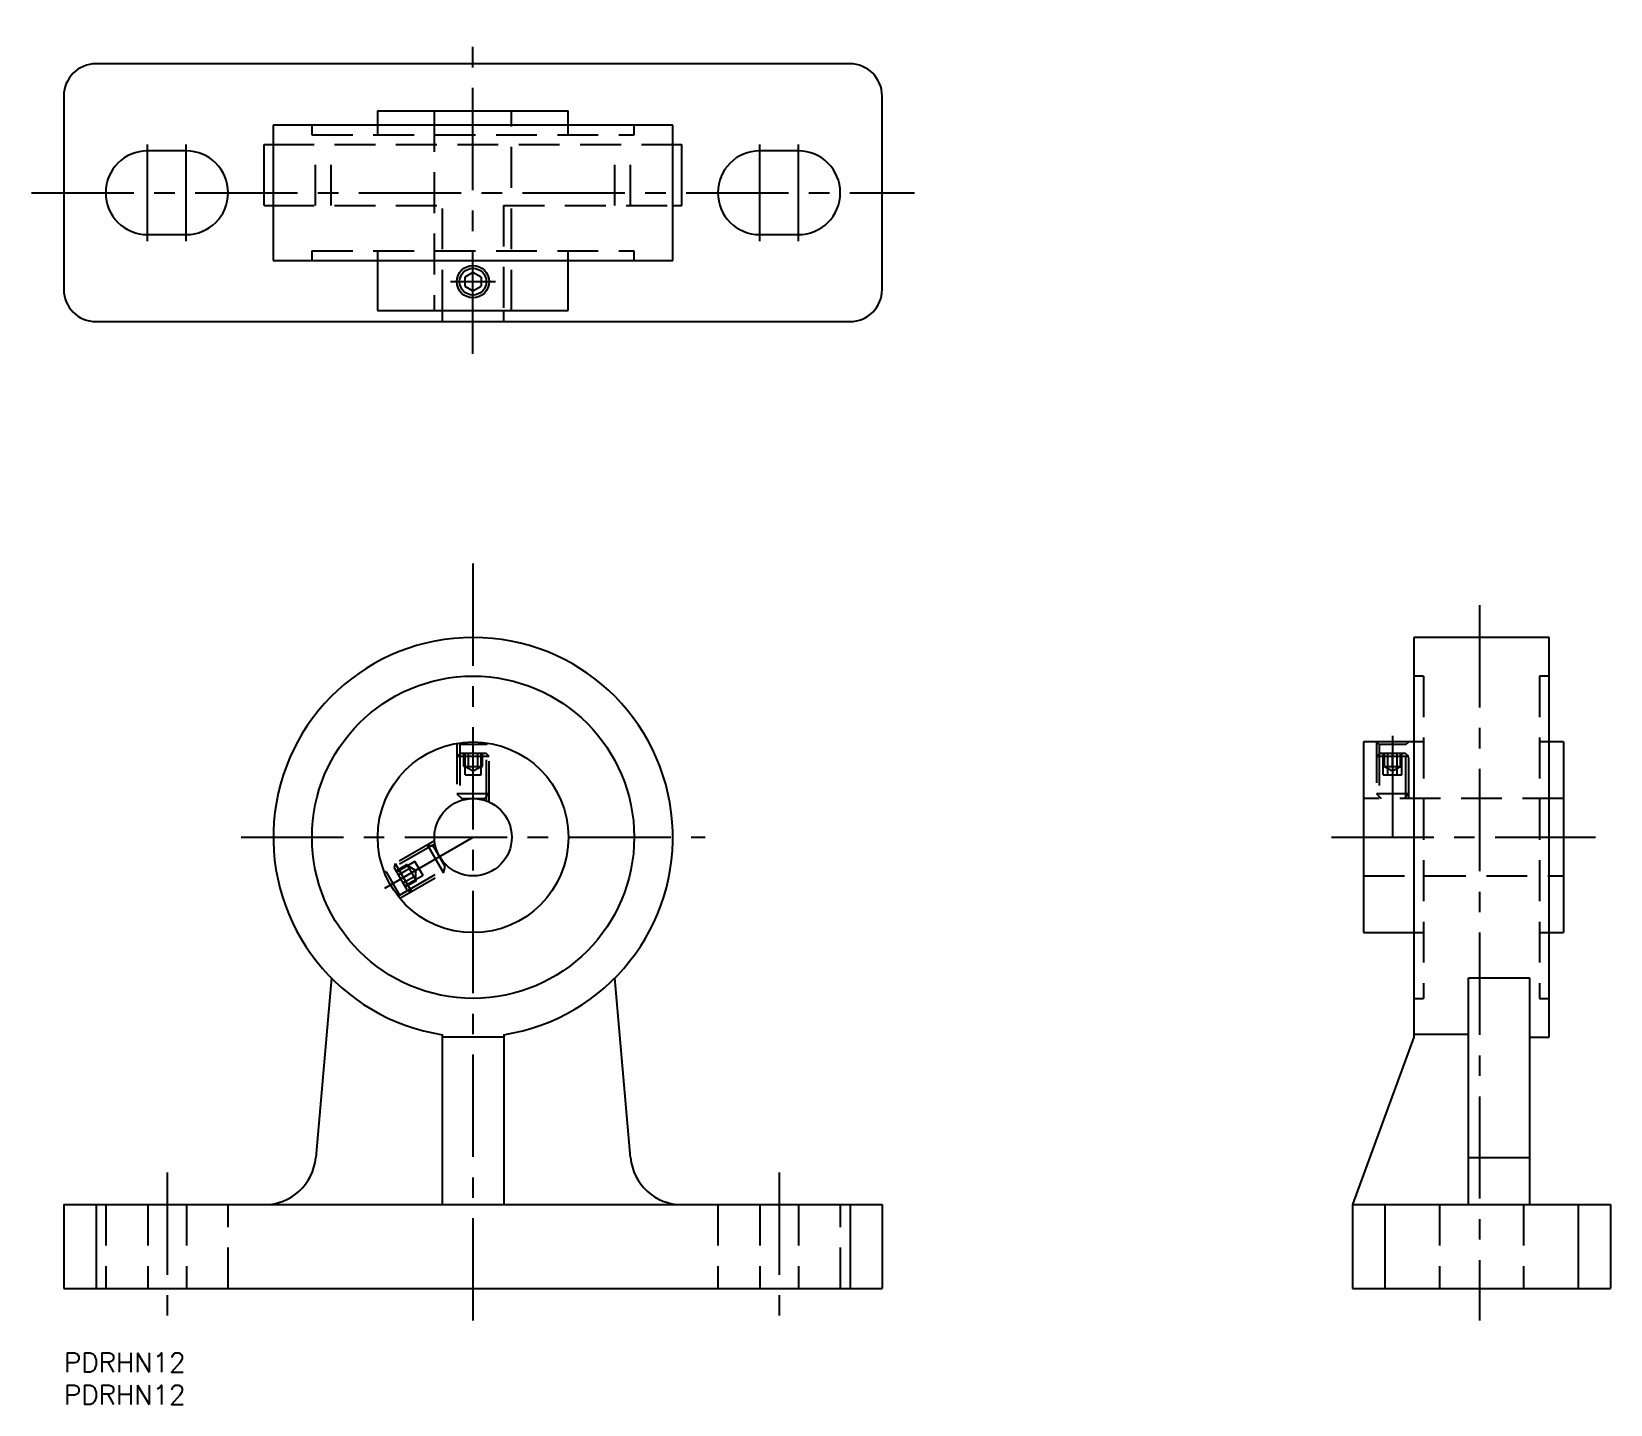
# Model space of a CAD drawing. Extents: x -5 to 240, y -8 to 205.
import ezdxf

# ---------------------------------------------------------------- set-up
doc = ezdxf.new("R2010")
doc.units = 0
doc.header["$LTSCALE"] = 0.5
doc.linetypes.add('CENTER', pattern=[50.8, 31.75, -6.35, 6.35, -6.35])
doc.linetypes.add('DASHED', pattern=[19.05, 12.7, -6.35])
for name, color, linetype in [('MSM_CENTER', 1, 'CENTER'), ('MSM_CONTINUOUS', 7, 'CONTINUOUS'), ('MSM_DASHED', 4, 'DASHED'), ('MSM_NARROW', 5, 'CONTINUOUS'), ('MSM_PART_NUMBER', 7, 'CONTINUOUS')]:
    doc.layers.add(name, color=color, linetype=linetype)
doc.styles.get("Standard").update_dxf_attribs({"font": 'txt.shx', "height": 3, "bigfont": 'bigfont.shx'})

msp = doc.modelspace()

# ---------------------------------------------------------------- linework, layer by layer
at = {"layer": 'MSM_CENTER'}
for p, q in [((63.5, 155), (63.5, 205)), ((13, 172.5), (13, 187.5)), ((19, 172.5), (19, 187.5)), ((108, 172.5), (108, 187.5)), ((114, 172.5), (114, 187.5)), ((-5, 180), (132, 180)), ((60, 166.2), (67, 166.2)), ((63.52, 5), (63.52, 124.5)), ((219.72, 116), (219.72, 5)), ((206.22, 95.75), (206.22, 80)), ((27.52, 80), (99.52, 80)), ((49.84, 72.1), (63.52, 80)), ((196.72, 80), (237.72, 80)), ((16.02, 28), (16.02, 5)), ((111.02, 28), (111.02, 5))]:
    msp.add_line(p, q, dxfattribs=at)
at = {"layer": 'MSM_CONTINUOUS'}
for p, q in [((122, 200), (5, 200)), ((0, 195), (0, 165)), ((127, 165), (127, 195)), ((48.7, 192.7), (78.3, 192.7)), ((48.7, 192.7), (48.7, 190.5)), ((78.3, 190.5), (78.3, 192.7)), ((94.5, 190.5), (32.5, 190.5)), ((32.5, 190.5), (32.5, 169.5)), ((94.5, 169.5), (94.5, 190.5)), ((19, 186.5), (13, 186.5)), ((31.09, 187.5), (32.5, 187.5)), ((94.5, 187.5), (95.91, 187.5)), ((114, 186.5), (108, 186.5)), ((31.09, 178), (32.5, 178)), ((94.5, 178), (95.91, 178)), ((13, 173.5), (19, 173.5)), ((108, 173.5), (114, 173.5)), ((32.5, 169.5), (94.5, 169.5)), ((48.7, 169.5), (48.7, 161.7)), ((78.3, 161.7), (78.3, 169.5)), ((63.5, 167.64), (62.25, 166.92)), ((62.25, 166.92), (62.25, 165.48)), ((64.75, 166.92), (63.5, 167.64)), ((64.75, 166.92), (64.75, 165.48)), ((62.25, 165.48), (63.5, 164.76)), ((63.5, 164.76), (64.75, 165.48)), ((5, 160), (122, 160)), ((48.7, 161.7), (78.3, 161.7)), ((58.75, 160), (58.75, 161.7)), ((68.25, 161.7), (68.25, 160)), ((209.52, 111), (209.52, 49)), ((230.52, 111), (209.52, 111)), ((230.52, 49), (230.52, 111)), ((209.52, 94.8), (201.72, 94.8)), ((201.72, 94.8), (201.72, 65.2)), ((232.72, 94.8), (230.52, 94.8)), ((232.72, 94.8), (232.72, 65.2)), ((201.72, 65.2), (209.52, 65.2)), ((230.52, 65.2), (232.72, 65.2)), ((41.52, 58.16), (39.09, 30.3)), ((87.96, 30.3), (85.52, 58.16)), ((218.02, 23), (218.02, 58.16)), ((218.02, 58.16), (227.52, 58.16)), ((227.52, 23), (227.52, 58.16)), ((58.77, 23), (58.77, 49.37)), ((68.27, 49.37), (68.27, 23)), ((218.02, 49.37), (209.52, 49.37)), ((68.27, 49), (58.77, 49)), ((209.52, 49), (200.02, 23)), ((227.52, 49), (230.52, 49)), ((0.02, 23), (127.02, 23)), ((0.02, 23), (0.02, 10)), ((127.02, 23), (127.02, 10)), ((200.02, 23), (240.02, 23)), ((200.02, 23), (200.02, 10)), ((240.02, 23), (240.02, 10)), ((0.02, 10), (127.02, 10)), ((200.02, 10), (240.02, 10))]:
    msp.add_line(p, q, dxfattribs=at)
for centre, radius in [((63.5, 166.2), 2.5), ((63.52, 80), 25), ((63.52, 80), 14.8), ((63.52, 80), 6)]:
    msp.add_circle(centre, radius, dxfattribs=at)
for centre, radius, start, end in [((5, 195), 5, 90, 180), ((122, 195), 5, 0, 90), ((13, 180), 6.5, 90, 270), ((19, 180), 6.5, 270, 90), ((108, 180), 6.5, 90, 270), ((114, 180), 6.5, 270, 90), ((5, 165), 5, 180, 270), ((122, 165), 5, 270, 0), ((63.52, 80), 31, 278.8139, 261.1861), ((31.12, 31), 8, 270, 355), ((95.93, 31), 8, 185, 270)]:
    msp.add_arc(centre, radius, start, end, dxfattribs=at)
at = {"layer": 'MSM_DASHED'}
for p, q in [((57.5, 192.7), (57.5, 161.7)), ((69.5, 161.7), (69.5, 192.7)), ((38.5, 190.5), (38.5, 189)), ((38.5, 189), (88.5, 189)), ((48.7, 190.5), (48.7, 189)), ((78.3, 189), (78.3, 190.5)), ((88.5, 189), (88.5, 190.5)), ((32.5, 187.5), (94.5, 187.5)), ((39.06, 178), (39.06, 187.5)), ((41.5, 178), (41.5, 187.5)), ((85.5, 178), (85.5, 187.5)), ((87.94, 178), (87.94, 187.5)), ((32.5, 178), (58.75, 178)), ((58.75, 161.7), (58.75, 178)), ((68.25, 178), (68.25, 161.7)), ((68.25, 178), (94.5, 178)), ((38.5, 171), (88.5, 171)), ((38.5, 171), (38.5, 169.5)), ((48.7, 171), (48.7, 169.5)), ((78.3, 169.5), (78.3, 171)), ((88.5, 169.5), (88.5, 171)), ((211.02, 105), (209.52, 105)), ((211.02, 105), (211.02, 55)), ((230.52, 105), (229.02, 105)), ((229.02, 105), (229.02, 55)), ((61.02, 94.59), (61.02, 85.45)), ((61.21, 94.61), (61.46, 94.37)), ((61.46, 94.37), (61.46, 85.64)), ((65.59, 94.37), (61.46, 94.37)), ((65.59, 94.37), (65.84, 94.61)), ((65.59, 85.64), (65.59, 94.37)), ((66.02, 85.45), (66.02, 94.59)), ((203.72, 94.8), (203.72, 86)), ((203.72, 94.8), (204.16, 94.37)), ((204.16, 94.37), (204.16, 86)), ((208.29, 94.37), (204.16, 94.37)), ((208.29, 94.37), (208.72, 94.8)), ((208.29, 86), (208.29, 94.37)), ((208.72, 86), (208.72, 94.8)), ((211.02, 94.8), (209.52, 94.8)), ((230.52, 94.8), (229.02, 94.8)), ((61.52, 93), (61.02, 92.51)), ((66.02, 92.51), (61.02, 92.51)), ((65.53, 93), (61.52, 93)), ((62.08, 91), (62.08, 93)), ((62.08, 91), (64.97, 91)), ((62.27, 89.7), (62.27, 93)), ((62.27, 91), (63.52, 90.28)), ((62.8, 91), (62.8, 93)), ((63.52, 89.7), (63.52, 93)), ((63.52, 90.28), (64.77, 91)), ((64.25, 91), (64.25, 93)), ((64.77, 89.7), (64.77, 93)), ((64.97, 91), (64.97, 93)), ((66.02, 92.51), (65.53, 93)), ((204.22, 93), (203.72, 92.51)), ((208.72, 92.51), (203.72, 92.51)), ((208.23, 93), (204.22, 93)), ((204.78, 89.7), (204.78, 93)), ((204.97, 91), (204.97, 93)), ((204.97, 91), (207.47, 91)), ((204.97, 91), (206.22, 90.28)), ((205.5, 89.7), (205.5, 93)), ((206.22, 91), (206.22, 93)), ((206.22, 90.28), (207.47, 91)), ((206.95, 89.7), (206.95, 93)), ((207.47, 91), (207.47, 93)), ((207.67, 89.7), (207.67, 93)), ((208.72, 92.51), (208.23, 93)), ((62.27, 89.7), (64.77, 89.7)), ((204.78, 89.7), (207.67, 89.7)), ((66.02, 86.75), (61.02, 86.75)), ((61.02, 86.75), (61.77, 86)), ((61.77, 86), (65.27, 86)), ((65.27, 86), (66.02, 86.75)), ((232.72, 86), (201.72, 86)), ((208.72, 86.75), (203.72, 86.75)), ((203.72, 86.75), (204.47, 86)), ((207.97, 86), (208.72, 86.75)), ((57.55, 79.44), (49.64, 74.87)), ((57.61, 78.97), (50.05, 74.61)), ((56.43, 78.79), (58.93, 74.46)), ((57.45, 78.52), (56.43, 78.79)), ((59.2, 75.48), (57.45, 78.52)), ((54.5, 76.23), (51.64, 74.58)), ((55.75, 74.07), (54.5, 76.23)), ((50.05, 74.61), (49.71, 74.7)), ((50.05, 74.61), (52.12, 71.03)), ((51.44, 75.91), (51.26, 75.24)), ((51.26, 75.24), (53.27, 71.76)), ((51.44, 75.91), (53.94, 71.58)), ((53.28, 75.75), (51.54, 74.75)), ((53.64, 75.13), (51.91, 74.13)), ((52.12, 71.03), (59.68, 75.39)), ((52.14, 70.54), (60.05, 75.11)), ((55.12, 75.15), (52.27, 73.5)), ((54.36, 73.88), (52.63, 72.88)), ((55.75, 74.07), (52.89, 72.42)), ((54.72, 73.25), (53.28, 75.75)), ((54.62, 74.86), (53.37, 75.58)), ((54.62, 73.42), (54.62, 74.86)), ((58.93, 74.46), (59.2, 75.48)), ((201.72, 74), (232.72, 74)), ((54.72, 73.25), (52.99, 72.25)), ((53.27, 71.76), (53.94, 71.58)), ((52.03, 70.69), (52.12, 71.03)), ((209.52, 65.2), (211.02, 65.2)), ((229.02, 65.2), (230.52, 65.2)), ((209.52, 55), (211.02, 55)), ((229.02, 55), (230.52, 55)), ((6.52, 23), (6.52, 10)), ((13.02, 23), (13.02, 10)), ((19.02, 23), (19.02, 10)), ((25.52, 10), (25.52, 23)), ((101.52, 23), (101.52, 10)), ((108.02, 23), (108.02, 10)), ((114.02, 23), (114.02, 10)), ((120.52, 10), (120.52, 23)), ((213.52, 23), (213.52, 10)), ((226.52, 23), (226.52, 10))]:
    msp.add_line(p, q, dxfattribs=at)
at = {"layer": 'MSM_NARROW'}
for p, q in [((31.09, 178), (31.09, 187.5)), ((95.91, 178), (95.91, 187.5)), ((218.02, 30.3), (227.52, 30.3)), ((5.02, 23), (5.02, 10)), ((122.02, 23), (122.02, 10)), ((205.02, 23), (205.02, 10)), ((235.02, 23), (235.02, 10))]:
    msp.add_line(p, q, dxfattribs=at)
msp.add_circle((63.5, 166.2), 2.07, dxfattribs=at)

# ---------------------------------------------------------------- texts
at = {"layer": 'MSM_PART_NUMBER'}
for p in [(0, -3), (0, -8)]:
    msp.add_text('PDRHN12', height=3, dxfattribs=at).set_placement(p)

doc.saveas('drawing.dxf')
